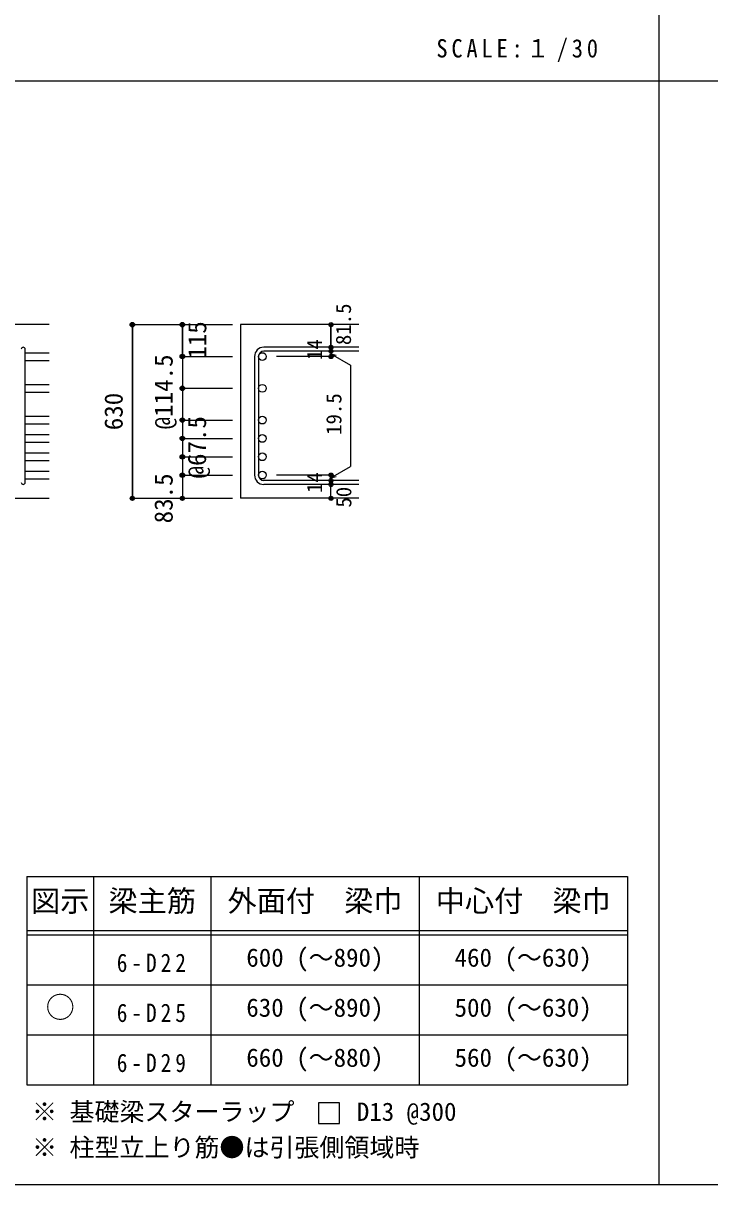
# Model space of a CAD drawing. Units: millimetres at full size, sheet at 1:30, with parts at other scales. Extents: x -5973 to 5954, y -4195 to 4201.
# Drawn here: x -3414 to -942, y -4195 to -15 of the extents above; entities that cross this region are included whole.
import ezdxf
from ezdxf.enums import TextEntityAlignment as Align

# ---------------------------------------------------------------- set-up
doc = ezdxf.new("R2010")
doc.units = ezdxf.units.MM
doc.header["$LTSCALE"] = 30
doc.header["$PDMODE"] = 32
doc.header["$PDSIZE"] = 15
for name, color, linetype in [('0-1_躯体線', 2, 'Continuous'), ('0-5_基礎梁筋', 7, 'Continuous'), ('0-6_スタラップ筋', 7, 'Continuous'), ('0-D_寸法', 4, 'Continuous'), ('6-7_文字', 7, 'Continuous'), ('6-E_枠', 7, 'Continuous'), ('F-0_枠', 6, 'Continuous')]:
    doc.layers.add(name, color=color, linetype=linetype)
doc.styles.add('ＭＳ ゴシック', font='')
doc.styles.get('ＭＳ ゴシック').set_extended_font_data('MS Gothic')

msp = doc.modelspace()

# ---------------------------------------------------------------- linework, layer by layer
at = {"layer": '0-1_躯体線'}
for p, q in [((-3320.8, -1099.89), (-4870.8, -1099.89)), ((-2205.8, -1099.89), (-2630.8, -1099.89)), ((-2630.8, -1099.89), (-2630.8, -1724.89)), ((-3720.8, -1724.89), (-3320.8, -1724.89)), ((-2205.8, -1724.89), (-2630.8, -1724.89))]:
    msp.add_line(p, q, dxfattribs=at)
at = {"layer": '0-5_基礎梁筋'}
for p, q in [((-3406.8, -1200.82), (-3320.8, -1200.82)), ((-3406.8, -1228.82), (-3320.8, -1228.82)), ((-3406.8, -1315.11), (-3320.8, -1315.11)), ((-3406.8, -1343.11), (-3320.8, -1343.11)), ((-3406.8, -1429.39), (-3320.8, -1429.39)), ((-3406.8, -1457.39), (-3320.8, -1457.39)), ((-3406.8, -1495.39), (-3320.8, -1495.39)), ((-3406.8, -1523.39), (-3320.8, -1523.39)), ((-3406.8, -1561.39), (-3320.8, -1561.39)), ((-3406.8, -1589.39), (-3320.8, -1589.39)), ((-3406.8, -1627.39), (-3320.8, -1627.39)), ((-3406.8, -1655.39), (-3320.8, -1655.39))]:
    msp.add_line(p, q, dxfattribs=at)
at = {"layer": '0-5_基礎梁筋', "color": 3}
for centre in [(-2552.8, -1214.82), (-2552.8, -1329.11), (-2552.8, -1443.39), (-2552.8, -1509.39), (-2552.8, -1575.39), (-2552.8, -1641.39)]:
    msp.add_circle(centre, 14, dxfattribs=at)
at = {"layer": '0-6_スタラップ筋'}
for p, q in [((-3406.8, -1667.89), (-3406.8, -1188.32)), ((-2205.8, -1181.32), (-2547.3, -1181.32)), ((-2205.8, -1195.32), (-2547.3, -1195.32)), ((-2580.8, -1214.82), (-2580.8, -1641.39)), ((-2566.8, -1214.82), (-2566.8, -1641.39)), ((-2205.8, -1660.89), (-2547.3, -1660.89)), ((-2205.8, -1674.89), (-2547.3, -1674.89))]:
    msp.add_line(p, q, dxfattribs=at)
for centre, radius, start, end in [((-3413.8, -1188.32), 7, 0, 180), ((-2547.3, -1214.82), 33.5, 90, 180), ((-2547.3, -1214.82), 19.5, 90, 180), ((-3413.8, -1667.89), 7, 180, 0), ((-2547.3, -1641.39), 33.5, 180, 270), ((-2547.3, -1641.39), 19.5, 180, 270)]:
    msp.add_arc(centre, radius, start, end, dxfattribs=at)
at = {"layer": '0-D_寸法'}
for p, q in [((-3020.8, -1099.89), (-3020.8, -1724.89)), ((-3020.8, -1099.89), (-2840.8, -1099.89)), ((-3020.8, -1099.89), (-2840.8, -1099.89)), ((-3020.8, -1724.89), (-3020.8, -1099.89)), ((-2840.8, -1214.82), (-2840.8, -1099.89)), ((-2840.8, -1099.89), (-2660.8, -1099.89)), ((-2840.8, -1099.89), (-2660.8, -1099.89)), ((-2840.8, -1099.89), (-2840.8, -1214.82)), ((-2305.8, -1195.32), (-2305.8, -1181.32)), ((-2305.8, -1195.32), (-2305.8, -1214.82)), ((-2305.8, -1205.07), (-2286.48, -1210.25)), ((-2305.8, -1205.07), (-2235.74, -1245.52)), ((-2840.8, -1214.82), (-2660.8, -1214.82)), ((-2840.8, -1214.82), (-2660.8, -1214.82)), ((-2840.8, -1214.82), (-2840.8, -1388.89)), ((-2840.8, -1214.82), (-2840.8, -1601.36)), ((-2305.8, -1214.82), (-2501.89, -1214.82)), ((-2235.74, -1245.52), (-2235.74, -1610.7)), ((-2840.8, -1329.11), (-2660.8, -1329.11)), ((-2840.8, -1443.39), (-2660.8, -1443.39)), ((-2840.8, -1509.39), (-2660.8, -1509.39)), ((-2840.8, -1575.39), (-2660.8, -1575.39)), ((-2305.8, -1651.14), (-2235.74, -1610.7)), ((-2840.8, -1641.39), (-2660.8, -1641.39)), ((-2305.8, -1641.39), (-2501.89, -1641.39)), ((-2305.8, -1660.89), (-2305.8, -1641.39)), ((-2305.8, -1651.14), (-2286.48, -1645.97)), ((-2305.8, -1674.89), (-2305.8, -1660.89)), ((-2305.8, -1724.89), (-2305.8, -1674.89)), ((-3020.8, -1724.89), (-2840.8, -1724.89)), ((-2840.8, -1724.89), (-2660.8, -1724.89))]:
    msp.add_line(p, q, dxfattribs=at)
for points in [[(-2305.8, -1099.89), (-2305.8, -1181.32), (-2305.8, -1099.89)], [(-2840.8, -1601.36), (-2840.8, -1641.39), (-2840.8, -1724.89)]]:
    msp.add_lwpolyline(points, dxfattribs=at)
for centre, radius in [((-3020.8, -1099.89), 8), ((-3020.8, -1099.89), 7.2), ((-3020.8, -1099.89), 6.4), ((-3020.8, -1099.89), 5.6), ((-3020.8, -1099.89), 4.8), ((-3020.8, -1099.89), 4), ((-3020.8, -1099.89), 3.2), ((-3020.8, -1099.89), 2.4), ((-3020.8, -1099.89), 1.6), ((-3020.8, -1099.89), 0.8), ((-2840.8, -1099.89), 8), ((-2840.8, -1099.89), 7.2), ((-2840.8, -1099.89), 6.4), ((-2840.8, -1099.89), 5.6), ((-2840.8, -1099.89), 4.8), ((-2840.8, -1099.89), 4), ((-2840.8, -1099.89), 3.2), ((-2840.8, -1099.89), 2.4), ((-2840.8, -1099.89), 1.6), ((-2840.8, -1099.89), 0.8), ((-2305.8, -1099.89), 4), ((-2305.8, -1099.89), 3.6), ((-2305.8, -1099.89), 3.2), ((-2305.8, -1099.89), 2.8), ((-2305.8, -1099.89), 2.4), ((-2305.8, -1099.89), 2), ((-2305.8, -1099.89), 1.6), ((-2305.8, -1099.89), 1.2), ((-2305.8, -1099.89), 0.8), ((-2305.8, -1099.89), 0.4), ((-2840.8, -1214.82), 8), ((-2840.8, -1214.82), 7.2), ((-2840.8, -1214.82), 6.4), ((-2840.8, -1214.82), 5.6), ((-2840.8, -1214.82), 4.8), ((-2840.8, -1214.82), 4), ((-2840.8, -1214.82), 3.2), ((-2305.8, -1181.32), 4), ((-2305.8, -1195.32), 4), ((-2305.8, -1214.82), 4), ((-2305.8, -1181.32), 3.6), ((-2305.8, -1195.32), 3.6), ((-2305.8, -1214.82), 3.6), ((-2305.8, -1181.32), 3.2), ((-2305.8, -1195.32), 3.2), ((-2305.8, -1214.82), 3.2), ((-2305.8, -1181.32), 2.8), ((-2305.8, -1195.32), 2.8), ((-2305.8, -1214.82), 2.8), ((-2305.8, -1181.32), 2.4), ((-2305.8, -1195.32), 2.4), ((-2305.8, -1181.32), 2), ((-2305.8, -1195.32), 2), ((-2305.8, -1181.32), 1.6), ((-2305.8, -1195.32), 1.6), ((-2305.8, -1181.32), 1.2), ((-2305.8, -1195.32), 1.2), ((-2305.8, -1181.32), 0.8), ((-2305.8, -1195.32), 0.8), ((-2305.8, -1181.32), 0.4), ((-2305.8, -1195.32), 0.4), ((-2840.8, -1214.82), 2.4), ((-2840.8, -1214.82), 1.6), ((-2840.8, -1214.82), 0.8), ((-2305.8, -1214.82), 2.4), ((-2305.8, -1214.82), 2), ((-2305.8, -1214.82), 1.6), ((-2305.8, -1214.82), 1.2), ((-2305.8, -1214.82), 0.8), ((-2305.8, -1214.82), 0.4), ((-2840.8, -1329.11), 8), ((-2840.8, -1329.11), 7.2), ((-2840.8, -1329.11), 6.4), ((-2840.8, -1329.11), 5.6), ((-2840.8, -1329.11), 4.8), ((-2840.8, -1329.11), 4), ((-2840.8, -1329.11), 3.2), ((-2840.8, -1329.11), 2.4), ((-2840.8, -1329.11), 1.6), ((-2840.8, -1329.11), 0.8), ((-2840.8, -1443.39), 8), ((-2840.8, -1443.39), 7.2), ((-2840.8, -1443.39), 6.4), ((-2840.8, -1443.39), 5.6), ((-2840.8, -1443.39), 4.8), ((-2840.8, -1443.39), 4), ((-2840.8, -1443.39), 3.2), ((-2840.8, -1443.39), 2.4), ((-2840.8, -1443.39), 1.6), ((-2840.8, -1443.39), 0.8), ((-2840.8, -1509.39), 8), ((-2840.8, -1509.39), 7.2), ((-2840.8, -1509.39), 6.4), ((-2840.8, -1509.39), 5.6), ((-2840.8, -1509.39), 4.8), ((-2840.8, -1509.39), 4), ((-2840.8, -1509.39), 3.2), ((-2840.8, -1509.39), 2.4), ((-2840.8, -1509.39), 1.6), ((-2840.8, -1509.39), 0.8), ((-2840.8, -1575.39), 8), ((-2840.8, -1575.39), 7.2), ((-2840.8, -1575.39), 6.4), ((-2840.8, -1575.39), 5.6), ((-2840.8, -1575.39), 4.8), ((-2840.8, -1575.39), 4), ((-2840.8, -1575.39), 3.2), ((-2840.8, -1575.39), 2.4), ((-2840.8, -1575.39), 1.6), ((-2840.8, -1575.39), 0.8), ((-2840.8, -1641.39), 8), ((-2840.8, -1641.39), 7.2), ((-2840.8, -1641.39), 6.4), ((-2840.8, -1641.39), 5.6), ((-2840.8, -1641.39), 4.8), ((-2840.8, -1641.39), 4), ((-2840.8, -1641.39), 3.2), ((-2840.8, -1641.39), 2.4), ((-2840.8, -1641.39), 1.6), ((-2840.8, -1641.39), 0.8), ((-2305.8, -1641.39), 4), ((-2305.8, -1660.89), 4), ((-2305.8, -1674.89), 4), ((-2305.8, -1641.39), 3.6), ((-2305.8, -1660.89), 3.6), ((-2305.8, -1674.89), 3.6), ((-2305.8, -1641.39), 3.2), ((-2305.8, -1660.89), 3.2), ((-2305.8, -1674.89), 3.2), ((-2305.8, -1641.39), 2.8), ((-2305.8, -1660.89), 2.8), ((-2305.8, -1641.39), 2.4), ((-2305.8, -1660.89), 2.4), ((-2305.8, -1641.39), 2), ((-2305.8, -1660.89), 2), ((-2305.8, -1641.39), 1.6), ((-2305.8, -1660.89), 1.6), ((-2305.8, -1641.39), 1.2), ((-2305.8, -1660.89), 1.2), ((-2305.8, -1641.39), 0.8), ((-2305.8, -1660.89), 0.8), ((-2305.8, -1641.39), 0.4), ((-2305.8, -1660.89), 0.4), ((-2305.8, -1674.89), 2.8), ((-2305.8, -1674.89), 2.4), ((-2305.8, -1674.89), 2), ((-2305.8, -1674.89), 1.6), ((-2305.8, -1674.89), 1.2), ((-2305.8, -1674.89), 0.8), ((-2305.8, -1674.89), 0.4), ((-3020.8, -1724.89), 7.2), ((-3020.8, -1724.89), 6.4), ((-3020.8, -1724.89), 5.6), ((-3020.8, -1724.89), 4.8), ((-3020.8, -1724.89), 4), ((-3020.8, -1724.89), 3.2), ((-3020.8, -1724.89), 2.4), ((-3020.8, -1724.89), 1.6), ((-3020.8, -1724.89), 0.8), ((-2840.8, -1724.89), 7.2), ((-2840.8, -1724.89), 6.4), ((-2840.8, -1724.89), 5.6), ((-2840.8, -1724.89), 4.8), ((-2840.8, -1724.89), 4), ((-2840.8, -1724.89), 3.2), ((-2840.8, -1724.89), 2.4), ((-2840.8, -1724.89), 1.6), ((-2840.8, -1724.89), 0.8), ((-2305.8, -1724.89), 4), ((-2305.8, -1724.89), 3.6), ((-2305.8, -1724.89), 3.2), ((-2305.8, -1724.89), 2.8), ((-2305.8, -1724.89), 2.4), ((-2305.8, -1724.89), 2), ((-2305.8, -1724.89), 1.6), ((-2305.8, -1724.89), 1.2), ((-2305.8, -1724.89), 0.8), ((-2305.8, -1724.89), 0.4)]:
    msp.add_circle(centre, radius, dxfattribs=at)
at = {"layer": '0-D_寸法', "color": 7}
for p in [(-3020.8, -1099.89), (-3020.8, -1099.89), (-2840.8, -1099.89), (-2305.8, -1099.89), (-2840.8, -1214.82), (-2305.8, -1181.32), (-2305.8, -1195.32), (-2305.8, -1214.82), (-2840.8, -1329.11), (-2840.8, -1443.39), (-2840.8, -1509.39), (-2840.8, -1575.39), (-2840.8, -1641.39), (-2305.8, -1641.39), (-2305.8, -1641.39), (-2305.8, -1660.89), (-2305.8, -1674.89), (-3020.8, -1724.89), (-3020.8, -1724.89), (-2840.8, -1724.89), (-2305.8, -1724.89)]:
    msp.add_point(p, dxfattribs=at)
at = {"layer": '6-7_文字'}
msp.add_lwpolyline([(-2350.19, -3975.3), (-2275.19, -3975.3), (-2275.19, -3900.3), (-2350.19, -3900.3)], close=True, dxfattribs=at)
at = {"layer": '6-E_枠', "color": 3}
for p, q in [((-3400.52, -3085.43), (-3400.52, -3835.43)), ((-3400.52, -3085.43), (-1238, -3085.43)), ((-1238, -3085.43), (-1238, -3835.43)), ((-3400.52, -3835.43), (-1238, -3835.43))]:
    msp.add_line(p, q, dxfattribs=at)
at = {"layer": '6-E_枠'}
for p, q in [((-3160.52, -3085.43), (-3160.52, -3835.43)), ((-2738, -3085.43), (-2738, -3835.43)), ((-1988, -3085.43), (-1988, -3835.43)), ((-3400.52, -3280.43), (-1238, -3280.43)), ((-3400.52, -3295.43), (-1238, -3295.43)), ((-3400.52, -3475.43), (-1238, -3475.43)), ((-3400.52, -3655.43), (-1238, -3655.43))]:
    msp.add_line(p, q, dxfattribs=at)
at = {"layer": 'F-0_枠', "color": 2}
for p, q in [((-1124.64, 4201.15), (-1124.64, -4195.24)), ((-5972.88, -222.05), (3723.6, -222.05))]:
    msp.add_line(p, q, dxfattribs=at)
at = {"layer": 'F-0_枠'}
msp.add_line((5954.1, -4195.24), (-5972.88, -4195.24), dxfattribs=at)

# ---------------------------------------------------------------- texts
at = {"layer": '0-D_寸法', "style": 'ＭＳ ゴシック'}
for s, height, p in [('81.5', 54.99, (-2216.9, -1173.49)), ('115', 65.98, (-2734.7, -1222.45)), ('14', 54.99, (-2321.03, -1226.76)), ('@114.5', 65.98, (-2855.8, -1476.61)), ('630', 65.98, (-3035.8, -1479.89)), ('19.5', 54.99, (-2251.39, -1496.55)), ('@67.5', 65.98, (-2735.53, -1653.39)), ('83.5', 65.98, (-2855.8, -1814.89)), ('14', 54.99, (-2321.06, -1705.57)), ('50', 54.99, (-2215.8, -1758.39))]:
    msp.add_text(s, height=height, rotation=90, dxfattribs=at).set_placement(p, align=Align.BOTTOM_LEFT)
at = {"layer": '6-7_文字', "color": 2, "style": 'ＭＳ ゴシック'}
for s, p in [('図示', (-3385.52, -3235.43)), ('梁主筋', (-3106.76, -3235.43)), ('外面付\u3000梁巾', (-2678, -3235.43)), ('中心付\u3000梁巾', (-1928, -3235.43)), ('○', (-3333.02, -3617.93))]:
    msp.add_text(s, height=76.98, dxfattribs=at).set_placement(p, align=Align.BOTTOM_LEFT)
at = {"layer": '6-7_文字', "style": 'ＭＳ ゴシック'}
for s, p in [('600 (～890)', (-2610.5, -3430.43)), ('460 (～630)', (-1860.5, -3430.43)), ('630 (～890)', (-2610.5, -3610.43)), ('500 (～630)', (-1860.5, -3610.43)), ('660 (～880)', (-2610.5, -3790.43)), ('560 (～630)', (-1860.5, -3790.43)), ('※ 基礎梁スターラップ     D13 @300', (-3381.96, -3985.01)), ('※ 柱型立上り筋●は引張側領域時', (-3381.96, -4113.51))]:
    msp.add_text(s, height=65.98, dxfattribs=at).set_placement(p, align=Align.BOTTOM_LEFT)
at = {"layer": '6-7_文字', "color": 2, "insert": (-1925.98, -154.55), "char_height": 65.98, "attachment_point": 7, "style": 'ＭＳ ゴシック'}
msp.add_mtext('\\T1.34;\\W0.9;SCALE:１/30', dxfattribs=at)
at = {"layer": '6-7_文字', "char_height": 65.98, "attachment_point": 7, "style": 'ＭＳ ゴシック'}
for s, insert in [('\\T1.38;\\W0.85;6-D22', (-3076.76, -3430.43)), ('\\T1.38;\\W0.85;6-D25', (-3076.76, -3610.43)), ('\\T1.38;\\W0.85;6-D29', (-3076.76, -3790.43))]:
    msp.add_mtext(s, dxfattribs=dict(at, insert=insert))

doc.saveas('drawing.dxf')
